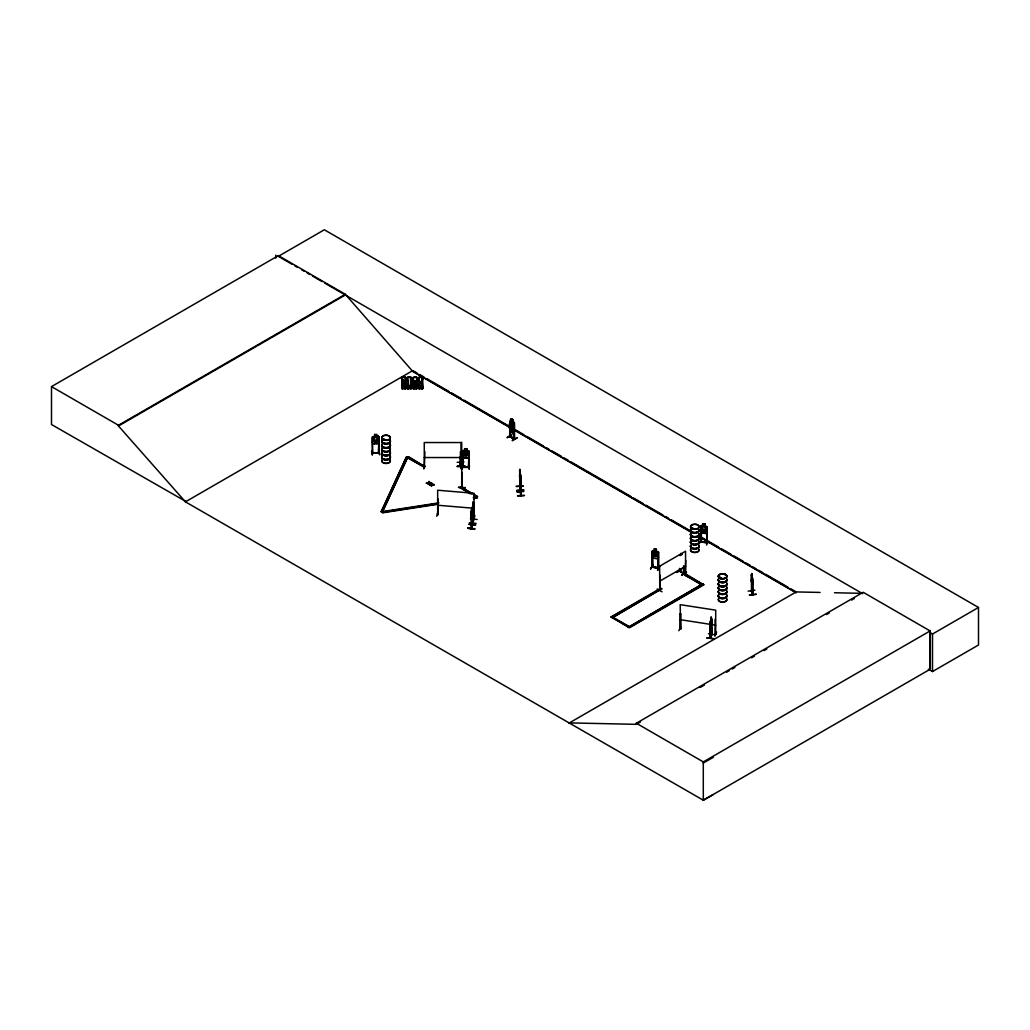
<?xml version="1.0" encoding="UTF-8"?>
<svg xmlns="http://www.w3.org/2000/svg" width="1030" height="1030" viewBox="0 0 1030 1030"><rect width="100%" height="100%" fill="white"/><g stroke="black" fill="none" stroke-linecap="round" stroke-linejoin="round"><path stroke-width="1.5" d="M711.627 634.441L710.185 638.252L711.563 633.914M710.623 637.879L710.288 637.377M711.949 634.467L710.455 638.317L710.61 622.905M376.8 437.029L374.663 437.016M372.319 442.025L373.027 443.853L378.37 443.685L379.143 441.896L379.143 436.926L378.293 436.192L376.8 436.347L377.894 436.926L377.894 440.364L376.761 441.883L374.663 441.934L373.53 440.492L373.53 437.055L374.663 436.398M472.989 522.751L472.744 522.133M473.916 519.287L472.86 523.137L472.886 505.666M751.823 591.207L751.372 590.345L752.93 594.761L752.763 579.362M751.784 591.233L751.655 580.392M752.505 594.452L752.647 578.641M519.828 470.607L519.815 469.204L519.944 486.508M519.661 474.573L520.034 480.662L520.163 479.272M520.369 479.916L520.742 486.006L520.871 484.615M471.328 518.914L472.01 509.567L471.624 512.245M472.101 515.875L472.204 513.635M473.04 503.194L472.5 524.862L471.495 528.712L471.483 511.24L471.74 512.322M467.916 528.403L474.753 528.995L467.929 528.12M469.332 522.789L476.143 523.394M474.74 528.982L467.929 528.107M404.97 387.203L405.447 379.89A2.305 1.88 -1.1 0 0 405.447 377.238A2.305 1.88 -1.1 0 0 402.189 377.25A2.305 1.88 -1.1 0 0 402.189 379.903L402.666 387.228M410.996 379.89L410.519 387.126M416.275 387.203L416.738 379.89M421.914 387.203L422.39 379.89M711.344 634.75L711.421 632.51L710.121 637.737L710.121 630.27L709.953 636.334M473.362 507.249L472.886 510.584L472.731 509.747M519.841 475.95L519.931 474.894C520.459 488.078 519.661 460.243 519.841 475.976M520.099 473.195L519.931 474.058L519.79 471.495M520.678 480.109L520.794 483.16L520.639 480.25C520.214 483.765 521.077 476.13 520.639 479.401L520.498 476.632L520.601 479.555M520.047 473.234L520.111 490.422L520.433 489.804M520.704 475.86L520.459 474.56L520.292 491.915L521.154 495.778L521.064 480.379M520.42 490.383L519.905 486.521M520.794 494.864L521.141 495.7M520.794 495.404L520.111 475.036L520.292 475.834M471.212 517.511L471.792 507.468L471.483 516.159L471.315 515.335M519.905 477.92L519.995 477.096M520.626 483.263L520.704 482.439M471.547 510.61L471.225 528.699L472.435 524.592M472.886 505.048L472.899 522.532M710.224 627.103C709.451 621.335 713.378 610.507 710.636 625.764L710.404 624.927M710.224 622.146L711.086 619.648L710.636 624.283L710.636 620.845L710.97 621.927C711.344 613.545 711.653 627.154 710.958 622.777L710.546 625.673L710.7 620.923M403.541 386.894L404.018 386.134L403.541 386.739M403.58 386.997L403.889 386.07L404.069 386.997M409.58 387.048L409.618 386.16M414.871 386.16L415.27 387.087L415.36 386.16M420.832 386.134L420.781 387.113L420.562 386.108M471.998 513.944L471.727 513.159L471.457 516.069L471.534 511.382M710.211 630.721L710.507 629.459M403.181 382.169L403.322 381.319M460.436 462.354L460.333 466.423M462.007 487.551L461.929 472.216M519.995 470.504L519.931 486.907L519.622 470.169L520.099 473.246M519.609 486.559L520.163 490.409M520.317 491.915L520.845 495.739M383.508 438.754L384.448 439.218M388.696 436.038L388.967 436.398M692.057 528.442L692.083 528.055M692.405 528.364L693.113 528.364M720.047 577.779L720.665 578.126M720.936 577.637L720.215 577.354M720.987 577.894L720.215 577.869M725.017 574.74L725.468 575.126M706.953 637.892L713.713 638.716L706.902 638.046M438.278 499.383L437.621 499.473L438.278 499.383L438.162 514.575L437.583 513.79L438.252 513.828M436.746 516.313L437.699 512.374M473.427 502.357L473.349 517.356M473.324 517.099L474.109 516.867L473.452 516.803M474.959 515.541L472.59 523.086M472.886 503.194L473.285 501.893L472.95 503.902M471.534 509.49L471.869 507.468M471.637 509.657L472.088 508.434L472.435 525.133M473.04 504.082L473.594 503.168M471.264 511.485L472.088 508.434M472.744 505.872L473.504 502.859M472.345 510.159L472.384 525.158M473.852 504.224L473.555 519.21M468.972 524.244L475.796 524.837L468.933 524.373M470.388 518.657L477.148 519.468M471.483 514.691L471.792 510.03M472.886 509.103L473.195 504.455M472.95 505.794L472.86 510.494L473.143 507.584C473.607 512.309 473.401 498.082 473.143 506.734L472.963 505.743M657.101 589.018L662.02 591.812M461.968 487.551L462.007 486.727M710.713 618.476L711.176 617.086L710.224 638.278M710.713 619.094L710.996 617.704M711.885 619.455L711.743 634.853L711.653 633.888M711.485 625.48L710.314 628.493L711.408 625.468M708.486 633.746L715.155 634.828M403.747 386.134L403.966 387.061L403.567 386.16M710.932 626.33L710.134 630.321M710.533 628.339L710.829 626.948M710.198 630.334L710.906 628.892L710.455 633.527M409.438 386.16L409.18 387.048M420.523 386.289L420.575 387.048L420.832 386.25M409.567 386.443L409.245 386.276M428.467 484.113L428.956 482.903L431.029 482.632L428.956 483.212L428.467 484.435M431.622 486.25L432.587 483.521M428.544 482.671L426.433 483.263L428.467 483.25L429.034 481.474L429.021 482.954M429.034 481.474L428.544 482.993L426.433 483.263M431.235 486.031L432.201 483.302M378.332 443.685L379.091 441.78M428.068 484.203L428.467 482.928M428.956 483.212L429.42 481.692M680.122 628.236L680.791 629.034L680.07 628.944L680.186 613.777M680.727 614.009L680.122 613.919M678.847 630.721L680.585 626.871M715.103 619.185L715.026 634.364M680.791 613.867L680.637 629.047L680.186 604.662L715.708 610.159L715.708 634.428L714.975 633.926M715.039 634.326L715.721 634.248M714.872 636.295L716.61 632.124M424.321 466.294L408.627 456.715L407.687 457.269L382.503 512L381.203 511.794L406.387 457.063L423.935 466.654L424.952 466.41M381.203 511.794L406.387 457.063M437.711 504.301L382.864 512.785L382.503 511.524L407.687 457.269M751.359 590.975L752.647 594.761M371.946 451.063L372.397 455.093L371.624 451.127M462.213 469.204L461.839 465.303M751.964 575.783L751.475 574.573L751.359 579.8M751.552 574.56L751.475 591.246M653.007 565.148L650.587 568.933L652.698 565.135M699.293 543.686L701.404 539.849M701.391 526.897L700.735 526.922L701.391 526.897L701.391 542.05L700.876 541.239M706.644 527.862L707.172 543.145L707.224 527L701.456 525.261L700.748 525.841L701.237 542.063M701.379 541.342L700.786 541.419M707.301 542.965L706.503 542.99L707.301 542.424M708.653 541.188L706.554 544.973M652.042 567.182L658.479 568.406L658.543 552.247L652.737 550.574L652.054 551.102L651.977 567.195L652.106 552.041L652.698 567.311L652.698 552.157M654.205 548.99L656.38 549.351L656.355 551.243L657.372 552.106L657.372 555.556L656.29 556.831L654.282 556.457L653.2 554.784L653.2 551.333L654.282 550.921L654.23 548.951L656.38 549.351M652.724 558.015L652.08 556.007L652.724 558.015L657.797 558.904L658.518 557.256M656.38 551.192L656.316 549.402M657.758 551.501L658.543 552.247M657.951 553.123L657.848 568.303M650.587 568.933L652.698 565.148M652.647 566.577L652.647 567.324M652.016 566.667L657.925 567.749M658.608 567.71L652.093 566.667M659.625 566.423L657.513 570.221L659.689 566.384M700.748 525.828L700.748 541.947L706.554 542.488M702.975 533.051L702.924 523.691L705.074 524.09L705.087 526.06M702.924 525.532L701.894 526.06L701.894 529.51L702.975 531.197L704.983 531.57L706.065 530.296L706.065 526.845L704.983 526.034M700.748 530.785L701.404 532.755L706.503 533.707L707.237 532.072M705.009 533.424L705.074 524.09M659.908 590.1L659.573 589.752M383.623 439.488L383.598 438.909M692.173 527.862L692.739 527.965M719.867 577.521L720.807 577.521M655.312 553.29L657.114 551.99L655.75 553.857L657.179 556.316L655.325 554.179L653.458 555.621L654.861 553.677L653.522 551.32L655.26 553.084M372.281 438.162L372.834 453.2L372.963 452.466L372.229 453.187L372.319 437.029L374.585 436.347L374.572 434.454L376.838 434.428L376.8 443.724M379.001 452.814L372.216 453.02L372.886 453.007M378.332 452.582L378.989 452.247M420.665 386.173L420.639 387.087M424.875 451.655L424.321 466.848L424.257 442.54L461.028 442.54L460.951 466.848L461.028 466.088M462.238 466.68L463.011 467.363L462.934 452.209L462.38 467.401L462.38 466.642M462.238 467.234L463.011 467.221M468.508 466.642L462.264 466.835M372.397 437.093L378.293 436.192M462.354 456.226L463.075 450.561L469.139 451.256L469.062 466.796M462.431 451.282L463.114 450.625M660.011 575.088L660.217 590.229L659.509 590.345L660.178 589.675M660.153 590.242L659.96 589.533M685.156 575.551L685.735 560.436M405.833 388.593L401.842 388.632L401.906 377.431L405.356 377.405L405.807 388.606L405.356 377.405M407.893 388.645L408.562 388.645L407.417 388.645L407.468 377.431L410.906 377.405L411.137 388.49M407.867 377.843L407.468 377.624M410.906 377.598C412.888 379.928 407.713 389.585 411.369 388.606L410.906 377.405M413.687 380.946L413.893 388.645L413.197 388.658L412.94 377.856L416.661 377.405C418.45 384.499 415.592 397.207 415.772 380.907M402.073 388.516L403.052 388.619L402.885 379.375M405.369 388.606L405.138 380.894L404.61 388.606L405.55 388.477M405.279 388.606L405.537 386.302L405.266 387.087M422.776 388.593L418.798 388.632L418.862 377.431L422.3 377.405L422.764 388.606L422.3 377.405M419.313 377.868L418.644 377.868M407.391 388.632L411.382 388.593M422.3 377.598L421.566 388.606M410.841 388.606L411.086 386.302L410.815 387.087L407.906 387.1L407.648 386.327L407.944 388.619M413.146 388.632L417.124 388.593L416.661 377.405M413.815 388.632L413.391 386.327L413.661 387.1M415.914 388.606C417.485 389.301 416.674 384.692 416.571 387.087M421.618 388.632C423.201 389.404 422.287 384.628 422.223 387.087L419.3 387.1C420.214 392.816 418.631 382.748 418.862 377.431M415.09 386.791L415.206 386.662M424.18 466.127L424.875 466.088M460.474 466.629L461.08 466.822M513.919 424.437L514.421 426.549M514.421 431.506L513.906 431.866C507.391 432.639 507.661 417.047 513.97 424.399M511.15 432.201L510.442 425.776L511.253 424.746L512.785 425.609L512.785 422.158L511.266 421.309L512.077 423.369L513.481 422.519L512.425 424L513.506 426.781L512.103 424.206L510.687 425.223L511.756 423.613L510.816 420.948L511.266 424.759L513.597 427.527L512.837 433.076L511.202 432.175M511.253 418.734L512.889 419.635L513.597 422.609L512.785 427.077L513.313 430.901L512.296 428.223L513.378 426.69L511.949 427.63L510.532 425.055L511.614 427.836L510.584 429.394L511.974 428.467L512.785 430.54L511.253 429.677L510.442 424.309L511.318 418.824L511.266 420.704M510.043 421.682L510.095 436.72C507.97 434.3 512.889 439.784 514.524 439.179L514.524 423.034L510.146 419.957L509.618 436.488M513.893 422.094L514.395 439.128M509.58 425.313L510.172 427.36M514.022 423.884L514.292 438.793M509.631 425.287L510.133 427.399M514.472 428.029L513.919 429.549L510.082 427.424M507.172 437.724L512.013 434.621L507.236 437.493M509.593 436.45L514.678 439.025M510.262 436.076L514.292 438.252M510.043 436.694L510.211 421.579M512.477 440.66L517.06 437.686M676.594 572.423L681.474 569.564M676.659 572.5L681.512 569.345L676.659 572.178M679.71 570.955L683.778 573.337M679.491 568.406L679.723 571.315M683.366 573.221L683.907 573.375M683.585 566.037L683.572 573.504M686.431 572.152L681.577 575.294L686.456 572.435M685.568 574.804L685.529 575.319M683.444 573.144L683.25 573.968L688.426 576.607L679.401 570.865M186.044 501.584L51.5 424.527L51.5 386.598L278.345 255.633L345.308 294.297L412.257 370.877L510.893 427.823M278.345 255.633L278.345 256.341L324.334 229.78L978.5 607.468L978.5 644.999L932.51 671.547L928.326 669.14M51.5 386.598L118.463 425.261L345.308 294.297M713.249 794.568L703.297 800.22L185.426 501.842L118.463 425.969L345.308 295.005M185.426 501.842L412.257 370.877M406.387 457.539L408.627 457.191L424.952 466.809L424.321 466.629M407.687 457.732L423.935 467.118L424.875 466.629M469.77 493.589L460.294 487.641L461.247 487.1L477.495 496.473L473.414 497.979M460.294 488.117L461.247 487.563L472.075 493.821M473.414 497.503L477.495 496.473M680.701 553.445L682.298 554.372L680.701 553.573M659.573 566.23L685.568 551.217L685.568 575.5L701.816 584.885L685.568 575.036L686.521 574.483L703.709 584.885L629.33 627.824L611.151 616.854L660.732 588.22L661.672 588.774L613.468 617.073M659.573 581.242L685.568 566.23M611.151 617.318L659.355 589.495M661.672 588.774L612.09 617.871M613.082 617.343L629.33 626.729L612.142 617.421M685.568 575.5L686.521 574.959L703.709 584.885M611.151 616.854L629.33 627.36L703.709 584.409M568.843 723.202L796.216 591.928L820.125 592.443M569.371 722.893L636.334 724.335L636.334 723.24L863.179 592.276L930.129 630.939L930.129 669.255L703.297 800.22L703.297 761.904L930.129 630.939M636.334 724.335L640.493 721.94M700.194 687.461L704.366 685.066M726.575 672.23L729.356 670.633M732.124 669.024L734.905 667.427M751.565 657.81L754.346 656.2M764.067 650.587L766.835 648.99M826.536 614.524L829.317 612.914M851.527 600.091L854.308 598.494M929.768 632.433L932.51 634.017L978.5 607.468M703.297 762.998L713.249 757.359M652.144 566.5L652.724 566.577M437.583 514.343L438.342 514.408M438.214 514.549L437.634 513.764M474.006 517.588L474.045 493.28L437.66 490.216L437.686 514.511M659.767 590.46L659.625 566.114L657.578 570.182M520.639 492.263L520.523 474.56M658.531 568.393L658.466 552.26M401.687 377.868L402.37 388.632L402.086 386.327L402.357 387.1M410.455 377.843L410.7 388.606M421.849 377.843L422.558 377.83M402.743 388.516L402.601 379.156M402.563 388.645L402.344 379.388M418.837 388.658L419.519 388.645L419.352 382.465M424.064 464.71L423.819 468.727L424.154 464.749M679.903 555.569L680.701 555.415L679.543 554.707M514.215 438.793L514.189 431.287M679.053 571.212L679.723 570.774M679.169 571.032L684.087 573.8M683.534 572.963L683.907 573.929L683.856 566.384M378.409 452.273L378.474 452.994M378.461 452.814L378.989 452.801M438.935 502.846L382.516 511.575L382.864 512.785M382.516 512.039L437.364 503.554M382.864 512.322L437.711 503.837M473.761 498.263L476.89 497.773L473.761 498.726M429.021 482.632L431.029 482.632M426.433 482.941L431.029 482.941M432.188 484.461L434.197 484.769L432.124 485.04M431.634 485.066L429.6 484.769L434.197 484.769M429.6 484.769L431.699 484.499M429.6 485.079L431.699 484.808M432.124 484.718L434.197 484.461M751.565 575.525L751.836 573.594L751.952 575.731M751.758 576.234L752.158 580.817L751.771 576.169M751.565 578.976L752.158 582.285L752.248 576.723L752.067 578.422C751.758 569.513 751.475 584.19 752.067 579.272L752.428 582.169L751.475 574.573M752.582 578.667L752.441 577.56M751.475 582.002C750.883 574.869 752.402 588.851 752.582 583.624M754.913 590.19L748.115 591.143M756.175 594.117L749.389 595.147L756.175 594.4M710.906 628.274L710.455 635.008L710.211 634.171M692.533 540.274L691.928 540.003M679.465 571.405L679.671 570.749M519.918 472.358L519.995 473.646M519.571 475.371L519.699 477.598M520.588 476.851L520.626 478.345M520.626 477.701L520.704 478.989M520.33 482.954L520.356 480.714L520.742 486.006M516.313 486.315L523.189 486.006M516.313 486.533L523.189 486.212M523.716 489.984L516.854 490.332M516.996 491.748L523.91 491.362L517.021 491.877M517.562 495.636L524.437 495.379M473.401 517.33L474.109 517.421L473.388 517.536M378.332 452.968L379.001 437.802M378.989 450.844L379.658 454.848L378.885 450.574M372.358 452.659L379.091 452.943L379.027 436.849M374.663 440.467L376.761 440.402M403.309 388.091L403.309 386.456L404.352 386.443L404.352 388.091M408.859 388.091L408.859 386.456L409.914 386.443L409.914 388.091M414.601 386.456C417.292 386.43 412.811 386.25 414.601 388.091M420.253 386.456C422.944 386.43 418.463 386.25 420.253 388.091M402.086 387.306L404.391 387.293M405.562 387.396L405.292 388.181L402.382 388.194L402.382 387.422M407.648 387.306L411.112 387.396M415.682 387.293L413.391 387.306L413.674 388.194L416.584 388.181L416.854 387.396M422.48 387.28L419.043 387.306L419.326 388.194L422.236 388.181L422.506 387.396M407.906 386.327L407.931 388.194L410.841 388.181L410.841 387.396M461.929 451.346L461.698 466.719M460.397 451.655L460.41 466.848L460.462 456.342M462.38 467.388L469.101 467.375L468.367 467.208L469.062 452.196M464.028 461.981L457.127 462.315M461.453 464.749L461.118 468.727L461.427 464.71M469.461 465.238L469.152 469.255L469.114 464.968M457.178 466.281L465.264 466.204L457.178 466.513L464.067 465.959M460.397 466.667L461.002 466.654M461.466 468.689L461.131 464.697M465.264 487.602L458.363 487.332L465.264 487.782M464.697 448.823L466.809 448.771L466.873 450.599L467.929 451.282L467.929 454.732L466.809 456.2L464.697 456.2L463.564 454.732L464.62 448.707L466.873 448.707L466.809 450.664M462.354 453.007L469.139 453.007M424.257 457.539L461.028 457.539M463.114 457.951L468.315 457.99L469.139 456.174L468.315 457.99L463.049 458.002L462.354 456.174M834.48 592.752L859.986 593.306M680.65 628.48L680.186 628.416M707.069 542.591L701.469 541.535M473.607 503.103L473.517 519.609M473.607 508.06L472.744 513.326L472.628 511.936M437.66 505.228L474.045 508.292M467.916 528.158L474.74 528.738M652.196 567.028L658.556 568.212M711.485 627.566L711.473 632.549M381.203 511.331L382.503 511.524M680.186 619.674L715.708 625.171M700.735 541.935L707.224 542.965M702.898 523.729L705.061 524.128M702.975 526.266L704.983 526.639M702.975 529.716L704.983 530.09M460.719 462.354L460.771 466.268L460.693 456.342M422.081 377.843L422.326 388.606M416.184 388.477L416.687 379.426M511.266 418.85L512.785 419.699M511.253 432.137L512.785 432.986M517.266 437.84L512.258 440.531M683.289 573.865L688.22 576.684M278.345 256.341L292.005 264.234M294.735 265.804L297.477 267.388M301.571 269.757L304.301 271.328M307.043 272.911L309.773 274.482M312.502 276.066L322.068 281.589M324.811 283.16L862.638 593.679M412.798 370.568L416.97 372.976M419.738 374.572L423.909 376.98M426.69 378.589L448.913 391.426M451.694 393.022L461.414 398.636M464.195 400.245L510.043 426.716M515.592 429.922L523.935 434.724M526.703 436.334L543.377 445.964M546.158 447.561L548.939 449.17M551.72 450.767L561.44 456.38M564.221 457.99L568.38 460.397M571.161 462.007L630.901 496.486M633.682 498.095L643.402 503.709M646.183 505.305L662.844 514.936M665.625 516.545L668.406 518.142M671.187 519.751L689.25 530.18M698.971 535.793L705.911 539.797M708.692 541.407L718.412 547.02M721.193 548.617L730.914 554.23M733.695 555.84L743.428 561.453M746.196 563.062L750.368 565.457M753.149 567.067L755.93 568.676M758.698 570.272L762.87 572.68M765.65 574.289L787.873 587.113M790.654 588.722L796.216 591.928M515.064 430.231L690.1 531.287M698.43 536.089L795.675 592.237M412.09 371.096L509.502 427.321M515.064 430.54L690.383 531.763M698.739 536.579L796.139 592.817M681.924 554.591L680.972 554.642M661.672 589.237L660.732 588.22M474.791 495.379L477.495 496.949M460.294 487.641L471.135 493.898M473.839 495.456L476.89 497.773M473.839 495.932L476.89 498.237M636.334 723.24L703.297 761.904M378.268 436.295L379.027 436.887M413.21 377.624L413.661 388.632L413.21 377.431M419.918 388.632L419.609 382.246M402.305 388.632L401.906 377.431M468.341 450.599L469.062 451.282M706.413 526.291L707.237 527.115L707.069 543.145M711.421 618.064L711.511 634.828M509.567 428.763L510.146 429.742M700.851 530.746L701.469 532.69M751.758 573.594L752.158 576.749M751.849 574.225L752.093 575.615M519.751 475.229L519.905 476.439M520.459 480.572L520.626 481.783M519.622 477.572L520.034 480.662M710.159 627.038L710.391 628.506M523.729 490.28L516.854 490.615M517.562 495.932L524.437 495.585M419.622 387.228L419.146 379.903A2.305 1.88 -1.1 0 1 419.146 377.341A2.305 1.88 -1.1 0 1 422.39 377.315A2.305 1.88 -1.1 0 1 422.39 379.967M413.97 387.228L413.494 379.903A2.305 1.88 -1.1 0 1 413.494 377.341A2.305 1.88 -1.1 0 1 416.751 377.315A2.305 1.88 -1.1 0 1 416.751 379.967M408.228 387.228L407.751 379.903A2.305 1.88 -1.1 0 1 407.751 377.341A2.305 1.88 -1.1 0 1 410.996 377.315A2.305 1.88 -1.1 0 1 410.996 379.967M421.785 383.868L421.862 388.49M421.309 388.091L421.309 386.443M419.223 382.465L419.313 388.632M416.313 380.894L416.596 388.619M416.223 380.907L416.377 388.606M415.85 380.92L416.004 388.619M415.656 388.091L415.656 386.443M414.215 380.92L414.343 388.632M413.931 380.701L414.112 388.516M413.172 377.74L413.223 388.645M407.468 377.431L407.7 388.516M404.764 382.22L404.893 386.945M404.468 380.907L404.7 388.619M462.2 464.994L462.264 468.972M423.806 464.71L423.858 468.689M932.51 634.017L932.51 671.547M930.322 631.918L930.322 669.14M711.099 617.086L711.151 619.043M684.023 566.294L684.075 573.826M512.785 431.132L512.785 433.102M473.208 501.88L473.272 503.837M471.792 507.571L471.637 509.605M461.698 442.231L461.698 487.628M422.377 381.499L418.927 381.512M422.39 382.594L418.952 382.606M407.931 387.422L407.931 388.194M374.65 434.506L374.663 443.801M275.795 255.092L275.795 258.195M118.463 425.261L118.463 425.969M726.755 587.023A4.287 2.472 0 0 1 722.609 590.139A4.287 2.472 0 0 1 718.476 587.023M726.755 579.645A4.287 2.472 0 0 1 722.609 582.774A4.287 2.472 0 0 1 718.464 579.645M726.755 578.963A4.287 2.472 0 0 1 722.609 582.079A4.287 2.472 0 0 1 718.464 578.963M726.768 583.791A4.3 2.485 0 0 1 722.609 586.92A4.3 2.485 0 0 1 718.464 583.791M726.832 583.547A4.365 2.524 0 0 1 722.609 586.714A4.365 2.524 0 0 1 718.399 583.547M726.832 583.328A4.365 2.524 0 0 1 722.609 586.495A4.365 2.524 0 0 1 718.399 583.328M726.755 583.096A4.287 2.472 0 0 1 722.609 586.225A4.287 2.472 0 0 1 718.464 583.096M726.832 579.401A4.365 2.524 0 0 1 722.609 582.568A4.365 2.524 0 0 1 718.399 579.401M726.832 579.182A4.365 2.524 0 0 1 722.609 582.362A4.365 2.524 0 0 1 718.399 579.182M726.781 587.267A4.313 2.485 0 0 1 722.609 590.396A4.313 2.485 0 0 1 718.451 587.267M726.755 587.654A4.287 2.472 0 0 1 722.609 590.769A4.287 2.472 0 0 1 718.476 587.654M726.742 598.842A4.274 2.472 0 0 1 722.609 601.945A4.274 2.472 0 0 1 718.489 598.842M726.781 587.422A4.313 2.485 0 0 1 722.609 590.551A4.313 2.485 0 0 1 718.451 587.422M726.755 591.452A4.287 2.472 0 0 1 722.609 594.58A4.287 2.472 0 0 1 718.464 591.452M726.755 590.769A4.287 2.472 0 0 1 722.609 593.885A4.287 2.472 0 0 1 718.464 590.769M726.755 595.598A4.287 2.472 0 0 1 722.609 598.713A4.287 2.472 0 0 1 718.464 595.598M726.832 595.353A4.365 2.524 0 0 1 722.609 598.52A4.365 2.524 0 0 1 718.399 595.353M726.832 595.134A4.365 2.524 0 0 1 722.609 598.301A4.365 2.524 0 0 1 718.399 595.134M726.755 594.902A4.287 2.472 0 0 1 722.609 598.031A4.287 2.472 0 0 1 718.464 594.902M726.832 591.207A4.365 2.524 0 0 1 722.609 594.374A4.365 2.524 0 0 1 718.399 591.207M726.781 599.074A4.313 2.485 0 0 1 722.609 602.202A4.313 2.485 0 0 1 718.451 599.074M698.958 537.403A4.287 2.472 0 0 1 694.812 540.518A4.287 2.472 0 0 1 690.667 537.403M698.958 530.025A4.3 2.485 0 0 1 694.812 533.154A4.3 2.485 0 0 1 690.654 530.025M698.958 529.33A4.287 2.472 0 0 1 694.812 532.446A4.287 2.472 0 0 1 690.667 529.33M698.958 534.171A4.3 2.485 0 0 1 694.812 537.287A4.3 2.485 0 0 1 690.654 534.171M699.022 533.913A4.365 2.524 0 0 1 694.812 537.081A4.365 2.524 0 0 1 690.602 533.913M699.022 533.707A4.365 2.524 0 0 1 694.812 536.875A4.365 2.524 0 0 1 690.602 533.707M698.958 533.476A4.3 2.485 0 0 1 694.812 536.604A4.3 2.485 0 0 1 690.654 533.476M699.022 529.781A4.365 2.524 0 0 1 694.812 532.948A4.365 2.524 0 0 1 690.602 529.781M699.022 529.562A4.365 2.524 0 0 1 694.812 532.729A4.365 2.524 0 0 1 690.602 529.562M698.971 537.634A4.313 2.485 0 0 1 694.812 540.763A4.313 2.485 0 0 1 690.654 537.634M698.932 538.021A4.274 2.472 0 0 1 694.812 541.123A4.274 2.472 0 0 1 690.679 538.021M698.945 549.222A4.287 2.472 0 0 1 694.812 552.325A4.287 2.472 0 0 1 690.679 549.222M698.971 537.815A4.313 2.485 0 0 1 694.812 540.943A4.313 2.485 0 0 1 690.654 537.815M698.958 541.832A4.3 2.485 0 0 1 694.812 544.96A4.3 2.485 0 0 1 690.654 541.832M698.958 541.136A4.287 2.472 0 0 1 694.812 544.252A4.287 2.472 0 0 1 690.667 541.136M698.958 545.977A4.3 2.485 0 0 1 694.812 549.093A4.3 2.485 0 0 1 690.654 545.977M699.022 545.72A4.365 2.524 0 0 1 694.812 548.887A4.365 2.524 0 0 1 690.602 545.72M699.022 545.514A4.365 2.524 0 0 1 694.812 548.681A4.365 2.524 0 0 1 690.602 545.514M698.958 545.282A4.3 2.485 0 0 1 694.812 548.411A4.3 2.485 0 0 1 690.654 545.282M699.022 541.587A4.365 2.524 0 0 1 694.812 544.754A4.365 2.524 0 0 1 690.602 541.587M699.022 541.368A4.365 2.524 0 0 1 694.812 544.535A4.365 2.524 0 0 1 690.602 541.368M698.971 549.441A4.313 2.485 0 0 1 694.812 552.569A4.313 2.485 0 0 1 690.654 549.441M389.855 444.252A4.365 2.524 0 0 1 386.083 448.037A4.365 2.524 0 0 1 382.297 444.252M389.791 444.509A4.287 2.472 0 0 1 386.083 448.23A4.287 2.472 0 0 1 382.362 444.509M389.778 447.754A4.274 2.472 0 0 1 386.083 451.462A4.274 2.472 0 0 1 382.375 447.754M389.804 447.986A4.3 2.485 0 0 1 386.083 451.707A4.3 2.485 0 0 1 382.349 447.986M389.855 440.119A4.365 2.524 0 0 1 386.083 443.891A4.365 2.524 0 0 1 382.297 440.119M389.804 443.814A4.3 2.485 0 0 1 386.083 447.548A4.3 2.485 0 0 1 382.349 443.814M389.804 440.377A4.3 2.485 0 0 1 386.083 444.097A4.3 2.485 0 0 1 382.349 440.377M389.855 444.046A4.365 2.524 0 0 1 386.083 447.818A4.365 2.524 0 0 1 382.297 444.046M389.855 439.9A4.365 2.524 0 0 1 386.083 443.673A4.365 2.524 0 0 1 382.297 439.9M389.804 439.681A4.3 2.485 0 0 1 386.083 443.402A4.3 2.485 0 0 1 382.349 439.681M389.855 456.058A4.365 2.524 0 0 1 386.083 459.844A4.365 2.524 0 0 1 382.297 456.058M389.791 456.316A4.287 2.472 0 0 1 386.083 460.037A4.287 2.472 0 0 1 382.362 456.316M389.778 459.56A4.274 2.472 0 0 1 386.083 463.268A4.274 2.472 0 0 1 382.375 459.56M389.791 448.359A4.287 2.472 0 0 1 386.083 452.08A4.287 2.472 0 0 1 382.362 448.359M389.804 459.792A4.3 2.485 0 0 1 386.083 463.513A4.3 2.485 0 0 1 382.349 459.792M389.855 451.925A4.365 2.524 0 0 1 386.083 455.698A4.365 2.524 0 0 1 382.297 451.925M389.804 455.621A4.3 2.485 0 0 1 386.083 459.354A4.3 2.485 0 0 1 382.349 455.621M389.804 452.183A4.3 2.485 0 0 1 386.083 455.904A4.3 2.485 0 0 1 382.349 452.183M389.855 455.852A4.365 2.524 0 0 1 386.083 459.625A4.365 2.524 0 0 1 382.297 455.852M389.855 451.707A4.365 2.524 0 0 1 386.083 455.479A4.365 2.524 0 0 1 382.297 451.707M389.804 451.488A4.3 2.485 0 0 1 386.083 455.209A4.3 2.485 0 0 1 382.349 451.488M711.576 623.266L711.498 625.506L711.576 623.266M702.769 583.868L628.39 627.283L702.769 583.868M376.388 434.815L375.036 435.471L376.388 434.815M405.447 382.388L401.996 382.606L405.447 382.388M416.738 382.388L413.3 382.606L416.738 382.388M466.423 449.119L465.071 449.737L466.423 449.119M466.809 451.282L464.697 451.282L464.697 454.732L466.809 454.732L466.809 451.282M655.93 549.685L654.642 550.059L655.93 549.685M656.29 551.9L654.282 551.526L654.282 554.977L656.29 555.35L656.29 551.9M704.623 524.425L703.336 524.798L704.623 524.425M512.515 419.854L511.537 419.313L512.515 419.854M512.785 427.077L511.253 426.227L512.785 427.077M512.515 431.905L511.524 431.364L512.515 431.905M720.472 578.268A4.287 2.472 0 0 0 726.91 576.118A4.287 2.472 0 0 0 720.472 573.98A4.287 2.472 0 0 0 720.472 578.268M720.485 578.615A4.274 2.472 0 0 0 726.884 576.478A4.274 2.472 0 0 0 720.485 574.341A4.274 2.472 0 0 0 720.485 578.615M720.459 578.422A4.313 2.485 0 0 0 726.923 576.272A4.313 2.485 0 0 0 720.459 574.122A4.313 2.485 0 0 0 720.459 578.422M692.662 528.802A4.313 2.485 0 0 0 699.113 526.652A4.313 2.485 0 0 0 692.662 524.489A4.313 2.485 0 0 0 692.662 528.802M692.662 528.995A4.287 2.472 0 0 0 699.1 526.858A4.287 2.472 0 0 0 692.662 524.708A4.287 2.472 0 0 0 692.662 528.995M383.92 439.746A4.313 2.485 0 0 0 390.383 437.596A4.313 2.485 0 0 0 383.92 435.433A4.313 2.485 0 0 0 383.92 439.746M383.933 439.939A4.287 2.472 0 0 0 390.357 437.789A4.287 2.472 0 0 0 383.933 435.651A4.287 2.472 0 0 0 383.933 439.939"/></g></svg>
